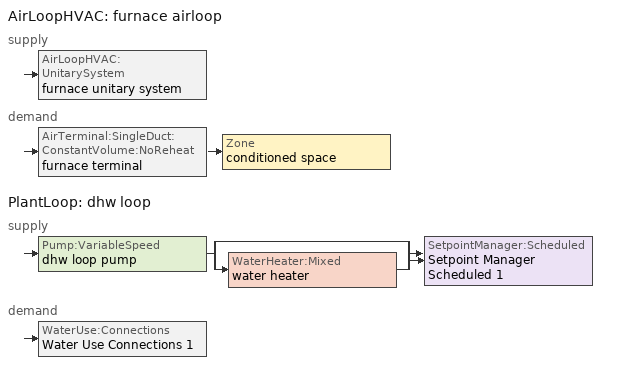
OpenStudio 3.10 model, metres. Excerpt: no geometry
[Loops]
AirLoopHVAC 'furnace airloop'
 supply: AirLoopHVAC:UnitarySystem 'furnace unitary system'
 demand: AirTerminal:SingleDuct:ConstantVolume:NoReheat 'furnace terminal' > Zone 'conditioned space'
PlantLoop 'dhw loop'
 supply: Pump:VariableSpeed 'dhw loop pump' > split
  | bypass
  | WaterHeater:Mixed 'water heater'
  join > SetpointManager:Scheduled 'Setpoint Manager Scheduled 1'
 demand: WaterUse:Connections 'Water Use Connections 1'
[Sizing:Zone]
conditioned space: Zone Cooling Design Supply Air Temperature Input Method=SupplyAirTemperature; Zone Cooling Design Supply Air Temperature {C}=14; Zone Cooling Design Supply Air Temperature Difference {deltaC}=11.11; Zone Heating Design Supply Air Temperature Input Method=SupplyAirTemperature; Zone Heating Design Supply Air Temperature {C}=40; Zone Heating Design Supply Air Temperature Difference {deltaC}=11.11; Zone Cooling Design Supply Air Humidity Ratio {kg-H2O/kg-air}=0.0085; Zone Heating Design Supply Air Humidity Ratio {kg-H2O/kg-air}=0.008; Cooling Design Air Flow Method=DesignDay; Heating Design Air Flow Method=DesignDay; Account for Dedicated Outdoor Air System=No; Dedicated Outdoor Air System Control Strategy=NeutralSupplyAir; Dedicated Outdoor Air Low Setpoint Temperature for Design {C}=autosize; Dedicated Outdoor Air High Setpoint Temperature for Design {C}=autosize; Zone Load Sizing Method=Sensible Load Only No Latent Load; Zone Latent Cooling Design Supply Air Humidity Ratio Input Method=HumidityRatioDifference; Zone Cooling Design Supply Air Humidity Ratio Difference {kgWater/kgDryAir}=0.005; Zone Latent Heating Design Supply Air Humidity Ratio Input Method=HumidityRatioDifference; Zone Humidification Design Supply Air Humidity Ratio Difference {kgWater/kgDryAir}=0.005; Sizing Option=Coincident
[Zone equipment]
conditioned space: furnace terminal
[Coil:Heating:Electric]
furnace htg coil: Availability Schedule=Always On Discrete; Efficiency=1; Nominal Capacity {W}=25444.1
[Fan:SystemModel]
furnace supply fan: Availability Schedule=Always On Discrete; Design Maximum Air Flow Rate {m3/s}=0.819301; Speed Control Method=Discrete; Electric Power Minimum Flow Rate Fraction=0.2; Design Pressure Rise {Pa}=500; Motor Efficiency=1; Motor In Air Stream Fraction=1; Design Electric Power Consumption {W}=autosize; Design Power Sizing Method=PowerPerFlow; Electric Power Per Unit Flow Rate {W/(m3/s)}=794.58; Electric Power Per Unit Flow Rate Per Unit Pressure {W-s/m3-Pa}=1.66667; Fan Total Efficiency=0.7; Motor Loss Radiative Fraction=0; Speed Flow Fraction 1=1; Speed Electric Power Fraction 1=1
[EnergyManagementSystem:Sensor]
Name | Output Variable or Output Meter Index Key | Output Variable or Output Meter
furnace_supply_fan_s | furnace supply fan | Fan Electricity Energy
furnace_htg_coil_s | furnace htg coil | Heating Coil Heating Energy
water_heater_energy | water heater | Water Heater Electricity Rate
water_heater_on_cycle_parasitic | water heater | Water Heater On Cycle Parasitic Electricity Rate
water_heater_off_cycle_parasitic | water heater | Water Heater Off Cycle Parasitic Electricity Rate
fridge_tin_s; tin_s | conditioned space | Zone Mean Air Temperature
win_s | conditioned space | Zone Air Humidity Ratio
tout_s | conditioned space | Zone Outdoor Air Drybulb Temperature
furnace_airloop_Fan_RTF_s | furnace supply fan | Fan Runtime Fraction
conditioned_space_htg_unmet_s | conditioned space | Zone Heating Setpoint Not Met Time
conditioned_space_clg_unmet_s | conditioned space | Zone Cooling Setpoint Not Met Time
[AirLoopHVAC:UnitarySystem]
furnace unitary system: Control Type=Load; Controlling Zone or Thermostat Location=conditioned space; Dehumidification Control Type=None; Availability Schedule=Always On Discrete; Supply Fan=furnace supply fan; Fan Placement=BlowThrough; Supply Air Fan Operating Mode Schedule=furnace auto fan schedule; Heating Coil=furnace htg coil; DX Heating Coil Sizing Ratio=1; Use DOAS DX Cooling Coil=No; DOAS DX Cooling Coil Leaving Minimum Air Temperature {C}=2; Latent Load Control=SensibleOnlyLoadControl; Supply Air Flow Rate Method During Cooling Operation=SupplyAirFlowRate; Supply Air Flow Rate During Cooling Operation {m3/s}=0; Supply Air Flow Rate Method During Heating Operation=SupplyAirFlowRate; Supply Air Flow Rate During Heating Operation {m3/s}=0.819301; Supply Air Flow Rate Method When No Cooling or Heating is Required=SupplyAirFlowRate; Supply Air Flow Rate When No Cooling or Heating is Required {m3/s}=0; No Load Supply Air Flow Rate Control Set To Low Speed=Yes; Maximum Supply Air Temperature {C}=48.8889; Maximum Outdoor Dry-Bulb Temperature for Supplemental Heater Operation {C}=21; Ancilliary On-Cycle Electric Power {W}=0; Ancilliary Off-Cycle Electric Power {W}=0
[AirLoopHVAC]
furnace airloop: Availability Schedule=Always On Discrete; Design Supply Air Flow Rate {m3/s}=0.819301; Design Return Air Flow Fraction of Supply Air Flow=1
[Sizing:System]
furnace airloop: Central Heating Maximum System Air Flow Ratio=0.3; Preheat Design Temperature {C}=7; Preheat Design Humidity Ratio {kg-H2O/kg-Air}=0.008; Precool Design Temperature {C}=12.8; Precool Design Humidity Ratio {kg-H2O/kg-Air}=0.008; Central Cooling Design Supply Air Temperature {C}=12.8; Central Heating Design Supply Air Temperature {C}=16.7; 100% Outdoor Air in Cooling=Yes; 100% Outdoor Air in Heating=Yes; Central Cooling Design Supply Air Humidity Ratio {kg-H2O/kg-Air}=0.0085; Zone Maximum Outdoor Air Fraction=1; Cooling Supply Air Flow Rate Per Floor Area {m3/s-m2}=0.00996765; Cooling Fraction of Autosized Cooling Supply Air Flow Rate=1; Cooling Supply Air Flow Rate Per Unit Cooling Capacity {m3/s-W}=3.94755e-05; Heating Supply Air Flow Rate Per Floor Area {m3/s-m2}=0.00996765; Heating Fraction of Autosized Heating Supply Air Flow Rate=1; Heating Fraction of Autosized Cooling Supply Air Flow Rate=1; Heating Supply Air Flow Rate Per Unit Heating Capacity {m3/s-W}=3.15882e-05; Cooling Design Capacity Method=CoolingDesignCapacity; Cooling Design Capacity {W}=autosize; Cooling Design Capacity Per Floor Area {W/m2}=234.7; Fraction of Autosized Cooling Design Capacity=1; Heating Design Capacity Method=HeatingDesignCapacity; Heating Design Capacity {W}=autosize; Heating Design Capacity Per Floor Area {W/m2}=157; Fraction of Autosized Heating Design Capacity=1; Central Cooling Capacity Control Method=OnOff; Occupant Diversity=autosize
[AirTerminal:SingleDuct:ConstantVolume:NoReheat]
furnace terminal: Availability Schedule=Always On Discrete; Maximum Air Flow Rate {m3/s}=0.819301
[ElectricEquipment:Definition] Design Level Calculation Method=EquipmentLevel
Name | Design Level {W} | Fraction Latent | Fraction Radiant | Fraction Lost
clothes washer | 1243.65 | 0.03 | 0.162 | 0.7
dishwasher | 724.42 | 0.3 | 0.18 | 0.4
[PlantLoop]
dhw loop: Fluid Type=Water; Glycol Concentration=0; Maximum Loop Flow Rate {m3/s}=0.01; Plant Loop Volume {m3}=0.003; Load Distribution Scheme=Optimal
[Sizing:Plant]
dhw loop: Loop Type=Heating; Design Loop Exit Temperature {C}=52.6667; Loop Design Temperature Difference {deltaC}=5.55556; Sizing Option=NonCoincident; Zone Timesteps in Averaging Window=1; Coincident Sizing Factor Mode=None
[Pump:VariableSpeed]
dhw loop pump: Rated Flow Rate {m3/s}=0.01; Rated Pump Head {Pa}=1; Rated Power Consumption {W}=0; Motor Efficiency=0.85; Fraction of Motor Inefficiencies to Fluid Stream=0; Coefficient 1 of the Part Load Performance Curve=0; Coefficient 2 of the Part Load Performance Curve=1; Coefficient 3 of the Part Load Performance Curve=0; Coefficient 4 of the Part Load Performance Curve=0; Minimum Flow Rate {m3/s}=0; Pump Control Type=Intermittent; Skin Loss Radiative Fraction=0.5; Design Power Sizing Method=PowerPerFlowPerPressure; Design Electric Power per Unit Flow Rate {W/(m3/s)}=348701.1; Design Shaft Power per Unit Flow Rate per Unit Head {W-s/m3-Pa}=1.28205; Design Minimum Flow Rate Fraction=0
[SetpointManager:Scheduled]
Setpoint Manager Scheduled 1: Control Variable=Temperature; Schedule=dhw temp
[WaterHeater:Mixed]
water heater: Tank Volume {m3}=0.170344; Setpoint Temperature Schedule=water heater setpoint; Deadband Temperature Difference {deltaC}=2; Maximum Temperature Limit {C}=99; Heater Control Type=Cycle; Heater Maximum Capacity {W}=5500.06; Heater Minimum Capacity {W}=0; Heater Fuel Type=Electricity; Heater Thermal Efficiency=1; Off Cycle Parasitic Fuel Consumption Rate {W}=0; Off Cycle Parasitic Fuel Type=Electricity; Off Cycle Parasitic Heat Fraction to Tank=0; On Cycle Parasitic Fuel Consumption Rate {W}=0; On Cycle Parasitic Fuel Type=Electricity; On Cycle Parasitic Heat Fraction to Tank=0; Ambient Temperature Indicator=ThermalZone; Ambient Temperature Thermal Zone=conditioned space; Off Cycle Loss Coefficient to Ambient Temperature {W/K}=8.53831; Off Cycle Loss Fraction to Thermal Zone=1; On Cycle Loss Coefficient to Ambient Temperature {W/K}=8.53831; On Cycle Loss Fraction to Thermal Zone=1; Use Side Effectiveness=1; Source Side Effectiveness=1; Use Side Design Flow Rate {m3/s}=autosize; Source Side Design Flow Rate {m3/s}=autosize; Indirect Water Heating Recovery Time {hr}=1.5; Source Side Flow Control Mode=IndirectHeatPrimarySetpoint
[WaterHeater:Sizing]
water heater: Design Mode=PeakDraw; Time Storage Can Meet Peak Draw {hr}=0.538503; Time for Tank Recovery {hr}=0; Nominal Tank Volume for Autosizing Plant Connections {m3}=1
[WaterUse:Connections]
Water Use Connections 1: Drain Water Heat Exchanger Type=None; Drain Water Heat Exchanger Destination=Plant; Water Use Equipment Name 1=dhw fixtures; Water Use Equipment Name 2=dhw distribution waste; Water Use Equipment Name 3=clothes washer; Water Use Equipment Name 4=dishwasher
[WaterUse:Equipment:Definition]
Name | Peak Flow Rate {m3/s} | Target Temperature Schedule
dhw fixtures | 1.79434e-05 | mixed water temperature schedule
dhw distribution waste | 6.16797e-06 | mixed water temperature schedule
clothes washer | 5.17561e-06
dishwasher | 5.01845e-06
[EnergyManagementSystem:InternalVariable]
furnace_airloop_max_sup_fan_mfr: Internal Data Index Key=furnace supply fan; Internal Data Type=Fan Maximum Mass Flow Rate
[Schedule:Constant]
Name | Value
Always On Discrete | 1
furnace auto fan schedule | 0
dhw temp; water heater setpoint | 52.6667
mixed water temperature schedule | 40.5556
[Schedule:File]
dishwasher: External File=External File 1; Column Number=7; Rows to Skip at Top=1; Number of Hours of Data=8760; Interpolate to Timestep=Yes; Minutes per Item=60; Translate File With Relative Path=Yes
